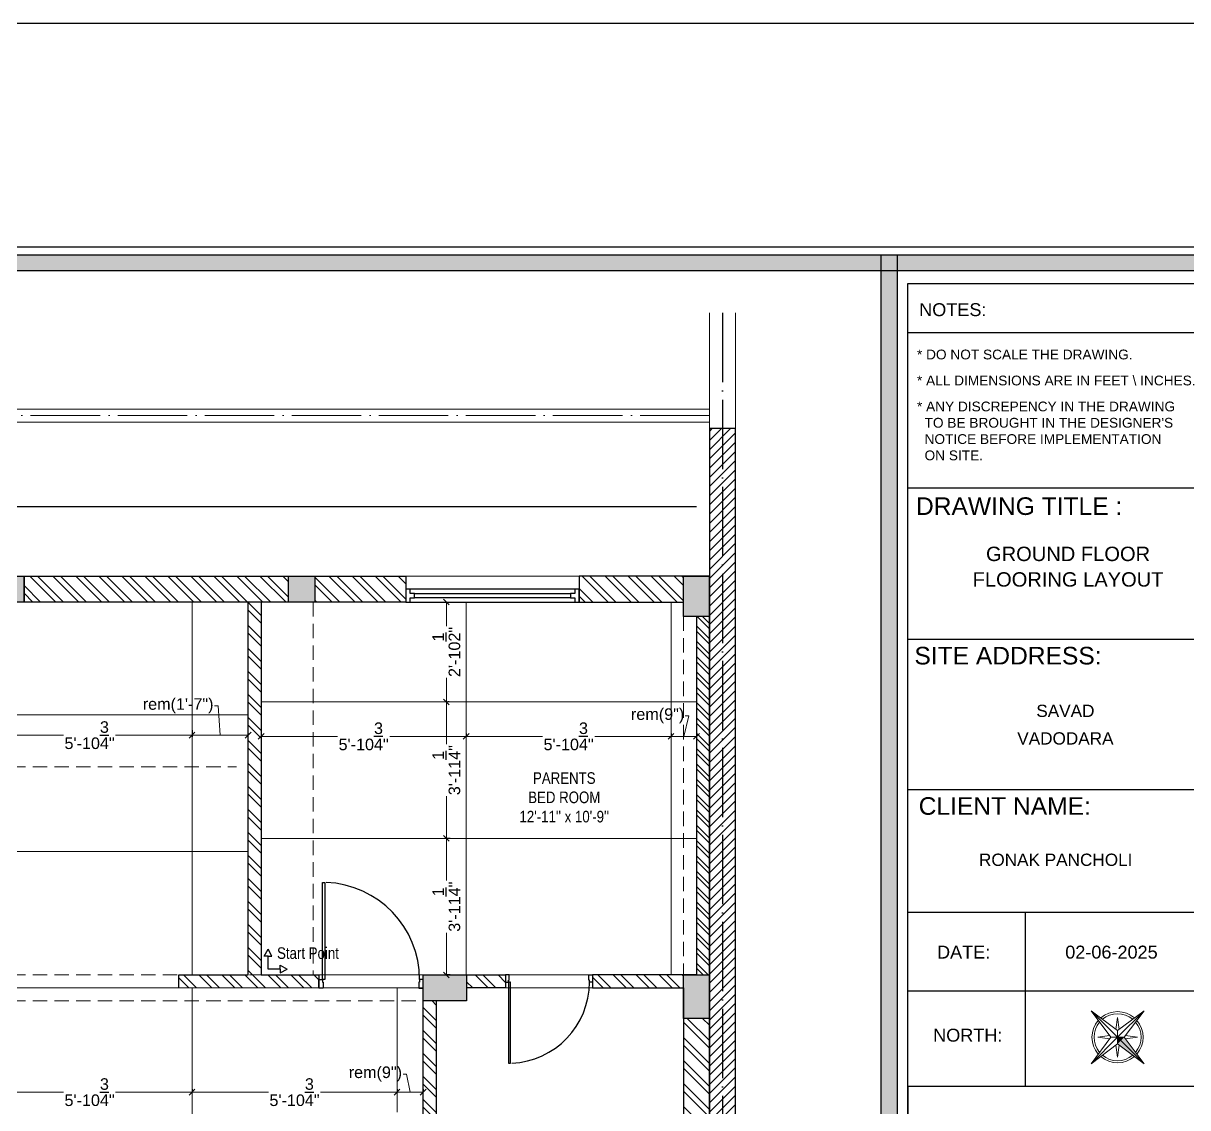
# Model space of a CAD drawing. Header units: millimetres. Extents: x 56222 to 3066687, y -650199 to -121287.
# Drawn here: x 151330.2 to 151732.8, y -179650.4 to -179275.2 of the extents above; entities that cross this region are included whole.
import ezdxf
from ezdxf.enums import TextEntityAlignment as Align

# ---------------------------------------------------------------- set-up
doc = ezdxf.new("R2010")
doc.units = ezdxf.units.MM
doc.header["$MEASUREMENT"] = 0
doc.header["$PDMODE"] = 35
doc.linetypes.add('ACAD_ISO04W100', pattern=[30, 24, -3, 0, -3])
doc.linetypes.add('DASHED', pattern=[0.75, 0.5, -0.25])
doc.layers.get('Defpoints').update_dxf_attribs({"color": 220})
doc.layers.add('AR DOOR', color=40, linetype='Continuous')
doc.layers.add('AR ELE-5', color=134, linetype='Continuous')
for name, color, linetype, lineweight in [('COLUMN', 1, 'Continuous', 30), ('dim05', 1, 'Continuous', 13), ('FIRST FLOOR ( TEXT )', 7, 'Continuous', 9), ('GROUND FLOOR', 7, 'Continuous', 9), ('GROUND FLOOR  ( HATCH )', 251, 'Continuous', 9), ('GROUND FLOOR  ( PLINE )', 251, 'Continuous', 30), ('Labelling', 1, 'Continuous', 25), ('NAME PLATE', 7, 'Continuous', 25), ('title block', 7, 'Continuous', 9), ('wall', 7, 'Continuous', 30), ('X_PLOT', 1, 'Continuous', 9), ('XX~SLAB ( BEAM )~ ( DIM )', 7, 'Continuous', 9)]:
    doc.layers.add(name, color=color, linetype=linetype, lineweight=lineweight)
doc.layers.add('hatch', color=253, linetype='Continuous', lineweight=0, transparency=0.4)
doc.layers.add('XX~SLAB ( PLINE )', color=251, linetype='Continuous', plot=False)
doc.styles.add('Arial', font='arial.ttf')
doc.styles.add('KATHA', font='swissc.ttf')
doc.styles.get("Standard").update_dxf_attribs({"font": 'arial.ttf', "height": 6})
doc.dimstyles.new('ISO-25', dxfattribs={"dimtxt": 2.5, "dimasz": 1, "dimexe": 0.5, "dimexo": 1, "dimtad": 0, "dimdec": 1, "dimlunit": 4, "dimtxsty": 'Standard', "dimblk": 'OBLIQUE', "dimcen": 2.5, "dimclrd": 1, "dimclre": 1, "dimclrt": 5, "dimadec": 0, "dimazin": 0, "dimtfac": 1, "dimtdec": 1, "dimtmove": 0, "dimatfit": 3, "dimfxl": 1, "dimlwd": -1, "dimarcsym": 0})
pattern_1 = [(135, (204.745, -82.701), (-3.97747564, -3.97747564), []), (135, (204.745, -80.0495), (-3.97747564, -3.97747564), [])]

# ---------------------------------------------------------------- blocks, each defined once
blk = doc.blocks.new('*U20')
for points in [[(0, 0), (0, 1120), (30, 1120), (30, 0)], [(-40, 0), (0, 0), (0, -30), (10, -30), (10, -100), (-40, -100)], [(1160, 0), (1120, 0), (1120, -30), (1110, -30), (1110, -100), (1160, -100)]]:
    blk.add_lwpolyline(points, close=True)
at = {"layer": 'AR ELE-5', "linetype": 'ByBlock', "ltscale": 15}
blk.add_arc((-2, -1), 1122, 0.0347, 87.627, dxfattribs=at)
blk = doc.blocks.new('*U25')
for points in [[(-40, 0), (0, 0), (0, 30), (10, 30), (10, 100), (-40, 100)], [(0, 0), (0, -1120), (30, -1120), (30, 0)], [(1160, 0), (1120, 0), (1120, 30), (1110, 30), (1110, 100), (1160, 100)]]:
    blk.add_lwpolyline(points, close=True)
at = {"layer": 'AR ELE-5', "linetype": 'ByBlock', "ltscale": 15}
blk.add_arc((-2, 1), 1122, 272.373, 359.9653, dxfattribs=at)
blk = doc.blocks.new('sd d')
at = {"color": 5, "lineweight": 30}
for p, q in [((3321370.72, -510816.44, 0), (3321370.72, -510812.03, 0)), ((3321366.49, -510816.44, 0), (3321370.72, -510816.44, 0))]:
    blk.add_line(p, q, dxfattribs=at)
at = {"color": 5, "lineweight": 30, "elevation": 0}
for points in [[(3321370.72, -510812.03), (3321369.37, -510812.03), (3321370.72, -510809.6)], [(3321370.72, -510812.03), (3321372.06, -510812.03), (3321370.72, -510809.6)], [(3321366.49, -510816.44), (3321366.49, -510815.09), (3321364.06, -510816.44)], [(3321366.49, -510816.44), (3321366.49, -510817.78), (3321364.06, -510816.44)]]:
    blk.add_lwpolyline(points, dxfattribs=at)
blk = doc.blocks.new('4t')
at = {"transparency": 33554607}
h = blk.add_hatch(color=1, dxfattribs=at)
h.dxf.hatch_style = 1
h.paths.add_polyline_path([(45531.33, -35822.29), (45529.23, -35821.83), (45528.09, -35837.01)])
h = blk.add_hatch(color=1, dxfattribs=at)
h.dxf.hatch_style = 1
h.paths.add_polyline_path([(45533.44, -35822.75), (45531.33, -35822.29), (45528.09, -35837.01)])
h = blk.add_hatch(color=1, dxfattribs=at)
h.dxf.hatch_style = 1
h.paths.add_polyline_path([(45531.8, -35820.19), (45529.23, -35821.83), (45531.33, -35822.29)])
h = blk.add_hatch(color=1, dxfattribs=at)
h.dxf.hatch_style = 1
h.paths.add_polyline_path([(45531.8, -35820.19), (45531.33, -35822.29), (45533.44, -35822.75)])
at = {"layer": 'title block', "color": 7, "lineweight": 9}
for p, q in [((45535.51, -35803.37), (45530.16, -35817.62)), ((45535.51, -35803.37), (45531.8, -35820.19)), ((45534.36, -35818.55), (45535.51, -35803.37)), ((45530.16, -35817.62), (45514.98, -35816.48)), ((45514.98, -35816.48), (45529.23, -35821.83)), ((45514.98, -35816.48), (45531.8, -35820.19)), ((45530.5, -35816.7), (45526.88, -35812.49)), ((45526.88, -35812.49), (45529.18, -35817.55)), ((45531.8, -35820.19), (45530.16, -35817.62)), ((45539.5, -35815.27), (45534.44, -35817.57)), ((45535.28, -35818.89), (45539.5, -35815.27)), ((45528.31, -35821.48), (45524.1, -35825.11)), ((45524.1, -35825.11), (45529.16, -35822.81)), ((45531.8, -35820.19), (45528.09, -35837.01)), ((45529.23, -35821.83), (45528.09, -35837.01)), ((45528.09, -35837.01), (45533.44, -35822.75)), ((45531.8, -35820.19), (45529.23, -35821.83)), ((45534.36, -35818.55), (45531.8, -35820.19)), ((45533.44, -35822.75), (45531.8, -35820.19)), ((45531.8, -35820.19), (45548.62, -35823.9)), ((45533.44, -35822.75), (45548.62, -35823.9)), ((45548.62, -35823.9), (45534.36, -35818.55)), ((45536.71, -35827.89), (45534.42, -35822.83)), ((45533.09, -35823.67), (45536.71, -35827.89))]:
    blk.add_line(p, q, dxfattribs=at)
for radius, start, end in [(11.79, 81.36, 163.7665), (10.83, 82.4286, 162.6979), (10.83, 352.4286, 72.6979), (11.79, 351.36, 73.7665), (11.79, 171.36, 253.7665), (10.83, 172.4286, 252.6979), (11.79, 261.36, 343.7665), (10.83, 262.4286, 342.6979)]:
    blk.add_arc((45531.8, -35820.19), radius, start, end, dxfattribs=at)
blk = doc.blocks.new('LAYOUT FILE')
at = {"layer": 'NAME PLATE', "true_color": 0xd39e00}
h = blk.add_hatch(color=42, dxfattribs=at)
h.paths.add_polyline_path([(3346889.83, -513806.18), (3346889.83, -514260.7), (3347535.56, -514260.7), (3347535.56, -513806.18)])
h.paths.add_polyline_path([(3346894.36, -513810.71), (3347531.03, -513810.71), (3347531.03, -514256.17), (3346894.36, -514256.17)], flags=16)
blk.add_hatch(color=42, dxfattribs=at).paths.add_polyline_path([(3347433.6, -514256.17), (3347438.13, -514256.17), (3347438.13, -513806.18), (3347433.6, -513806.18)])
at = {"layer": 'NAME PLATE', "color": 42, "true_color": 0xd39e00}
for p, q in [((3347527.96, -513828.55), (3347441.2, -513828.55)), ((3347527.96, -513872.99), (3347441.2, -513872.99)), ((3347527.96, -513916.26), (3347441.2, -513916.26)), ((3347527.96, -513959.27), (3347441.2, -513959.27)), ((3347527.96, -513994.31), (3347441.2, -513994.31)), ((3347474.77, -513994.31), (3347474.77, -514044.12)), ((3347527.96, -514016.86), (3347441.2, -514016.86)), ((3347527.96, -514044.12), (3347441.2, -514044.12)), ((3347441.2, -514044.12), (3347441.2, -514123.43))]:
    blk.add_line(p, q, dxfattribs=at)
for points in [[(3346887.56, -513803.91), (3347537.83, -513803.91), (3347537.83, -514262.96), (3346887.56, -514262.96)], [(3346889.83, -513806.18), (3347535.56, -513806.18), (3347535.56, -514260.7), (3346889.83, -514260.7)], [(3347433.6, -514256.17), (3347433.6, -513806.18), (3347438.13, -513806.18), (3347438.13, -514256.17)], [(3346894.36, -513810.71), (3347531.03, -513810.71), (3347531.03, -514256.17), (3346894.36, -514256.17)], [(3347441.2, -514252.44), (3347441.2, -513814.44), (3347527.96, -513814.44), (3347527.96, -514252.44)]]:
    blk.add_lwpolyline(points, close=True, dxfattribs=at)
at = {"layer": 'NAME PLATE', "xscale": 0.6215000753186288, "yscale": 0.6215000753186288, "zscale": 0.6215000753186288, "rotation": 57.43675864906671}
blk.add_blockref('4t', (3313507.76, -525897.34), dxfattribs=at)
at = {"layer": 'NAME PLATE', "style": 'Arial'}
for s, height, p in [('NOTES:', 3.699, (3347454.07, -513823.73)), ('DRAWING TITLE : ', 5.0338, (3347474.01, -513880.61)), ('SITE ADDRESS:', 5.0338, (3347469.85, -513923.39)), ('CLIENT NAME:', 5.0338, (3347468.93, -513966.4)), ('DATE:', 3.699, (3347457.17, -514007.54)), ('02-06-2025', 3.699, (3347499.44, -514007.54)), ('NORTH:', 3.699, (3347458.35, -514031.31))]:
    blk.add_text(s, height=height, dxfattribs=at).set_placement(p, align=Align.CENTER)
at = {"layer": 'NAME PLATE', "char_height": 2.7974, "width": 108.0765, "attachment_point": 1, "style": 'Arial'}
for s, insert in [('* DO NOT SCALE THE DRAWING.', (3347443.82, -513833.31, 0)), ('* ALL DIMENSIONS ARE IN FEET \\\\ INCHES.', (3347443.82, -513840.75, 0)), ("* ANY DISCREPENCY IN THE DRAWING \\P  TO BE BROUGHT IN THE DESIGNER'S\\P  NOTICE BEFORE IMPLEMENTATION \\P  ON SITE.", (3347443.82, -513848.18, 0))]:
    blk.add_mtext(s, dxfattribs=dict(at, insert=insert))
blk = doc.blocks.new('_Oblique')
at = {"layer": 'wall', "color": 0, "lineweight": -2}
blk.add_line((-0.5, -0.5), (0.5, 0.5), dxfattribs=at)
blk = doc.blocks.new('*D188')
at = {"layer": 'Defpoints', "color": 0, "lineweight": 30, "transparency": 16777216}
for p in [(151317.71, -179645.01), (151388.58, -179645.01), (151388.58, -179645.01)]:
    blk.add_point(p, dxfattribs=at)
at = {"layer": 'dim05', "color": 1, "linetype": 'Continuous', "lineweight": -2, "transparency": 16777216}
for p, q in [((151317.71, -179644.01), (151317.71, -179644.51)), ((151388.58, -179644.01), (151388.58, -179644.51))]:
    blk.add_line(p, q, dxfattribs=at)
at = {"layer": 'dim05', "color": 1, "linetype": 'Continuous', "transparency": 16777216}
for p, q in [((151317.71, -179645.01), (151344.13, -179645.01)), ((151388.58, -179645.01), (151362.16, -179645.01))]:
    blk.add_line(p, q, dxfattribs=at)
at = {"layer": 'dim05', "color": 1, "transparency": 16777216, "xscale": 2, "yscale": 2, "zscale": 2, "rotation": 180}
blk.add_blockref('_Oblique', (151317.71, -179645.01), dxfattribs=at)
at = {"layer": 'dim05', "color": 1, "transparency": 16777216, "xscale": 2, "yscale": 2, "zscale": 2}
blk.add_blockref('_Oblique', (151388.58, -179645.01), dxfattribs=at)
at = {"layer": 'dim05', "color": 5, "lineweight": 25, "transparency": 16777216, "insert": (151353.15, -179645.01), "char_height": 4, "attachment_point": 5, "style": 'Arial'}
blk.add_mtext('5\'-10{\\H1x;\\S3/4;}"', dxfattribs=at)
blk = doc.blocks.new('*D189')
at = {"layer": 'Defpoints', "color": 0, "lineweight": 30, "transparency": 16777216}
for p in [(151388.58, -179645.01), (151459.45, -179645.01), (151459.45, -179645.39)]:
    blk.add_point(p, dxfattribs=at)
at = {"layer": 'dim05', "color": 1, "linetype": 'Continuous', "lineweight": -2, "transparency": 16777216}
for p, q in [((151388.58, -179644.01), (151388.58, -179644.51)), ((151459.45, -179644.39), (151459.45, -179644.51))]:
    blk.add_line(p, q, dxfattribs=at)
at = {"layer": 'dim05', "color": 1, "linetype": 'Continuous', "transparency": 16777216}
for p, q in [((151388.58, -179645.01), (151415, -179645.01)), ((151459.45, -179645.01), (151433.02, -179645.01))]:
    blk.add_line(p, q, dxfattribs=at)
at = {"layer": 'dim05', "color": 1, "transparency": 16777216, "xscale": 2, "yscale": 2, "zscale": 2, "rotation": 180}
blk.add_blockref('_Oblique', (151388.58, -179645.01), dxfattribs=at)
at = {"layer": 'dim05', "color": 1, "transparency": 16777216, "xscale": 2, "yscale": 2, "zscale": 2}
blk.add_blockref('_Oblique', (151459.45, -179645.01), dxfattribs=at)
at = {"layer": 'dim05', "color": 5, "lineweight": 25, "transparency": 16777216, "insert": (151424.01, -179645.01), "char_height": 4, "attachment_point": 5, "style": 'Arial'}
blk.add_mtext('5\'-10{\\H1x;\\S3/4;}"', dxfattribs=at)
blk = doc.blocks.new('*D192')
at = {"layer": 'Defpoints', "color": 0, "lineweight": 30, "transparency": 16777216}
for p in [(151317.71, -179518.76), (151388.58, -179518.76), (151388.58, -179521.52)]:
    blk.add_point(p, dxfattribs=at)
at = {"layer": 'dim05', "color": 1, "linetype": 'Continuous', "lineweight": -2, "transparency": 16777216}
for p, q in [((151317.71, -179519.76), (151317.71, -179522.02)), ((151388.58, -179519.76), (151388.58, -179522.02))]:
    blk.add_line(p, q, dxfattribs=at)
at = {"layer": 'dim05', "color": 1, "linetype": 'Continuous', "transparency": 16777216}
for p, q in [((151317.71, -179521.52), (151344.13, -179521.52)), ((151388.58, -179521.52), (151362.16, -179521.52))]:
    blk.add_line(p, q, dxfattribs=at)
at = {"layer": 'dim05', "color": 1, "transparency": 16777216, "xscale": 2, "yscale": 2, "zscale": 2, "rotation": 180}
blk.add_blockref('_Oblique', (151317.71, -179521.52), dxfattribs=at)
at = {"layer": 'dim05', "color": 1, "transparency": 16777216, "xscale": 2, "yscale": 2, "zscale": 2}
blk.add_blockref('_Oblique', (151388.58, -179521.52), dxfattribs=at)
at = {"layer": 'dim05', "color": 5, "lineweight": 25, "transparency": 16777216, "insert": (151353.15, -179521.52), "char_height": 4, "attachment_point": 5, "style": 'Arial'}
blk.add_mtext('5\'-10{\\H1x;\\S3/4;}"', dxfattribs=at)
blk = doc.blocks.new('*D195')
at = {"layer": 'Defpoints', "color": 0, "lineweight": 30, "transparency": 16777216}
for p in [(151412.48, -179521.93), (151483.35, -179521.93), (151483.35, -179521.93)]:
    blk.add_point(p, dxfattribs=at)
at = {"layer": 'dim05', "color": 1, "linetype": 'Continuous', "lineweight": -2, "transparency": 16777216}
for p, q in [((151412.48, -179520.93), (151412.48, -179521.43)), ((151483.35, -179520.93), (151483.35, -179521.43))]:
    blk.add_line(p, q, dxfattribs=at)
at = {"layer": 'dim05', "color": 1, "linetype": 'Continuous', "transparency": 16777216}
for p, q in [((151412.48, -179521.93), (151438.9, -179521.93)), ((151483.35, -179521.93), (151456.93, -179521.93))]:
    blk.add_line(p, q, dxfattribs=at)
at = {"layer": 'dim05', "color": 1, "transparency": 16777216, "xscale": 2, "yscale": 2, "zscale": 2, "rotation": 180}
blk.add_blockref('_Oblique', (151412.48, -179521.93), dxfattribs=at)
at = {"layer": 'dim05', "color": 1, "transparency": 16777216, "xscale": 2, "yscale": 2, "zscale": 2}
blk.add_blockref('_Oblique', (151483.35, -179521.93), dxfattribs=at)
at = {"layer": 'dim05', "color": 5, "lineweight": 25, "transparency": 16777216, "insert": (151447.91, -179521.93), "char_height": 4, "attachment_point": 5, "style": 'Arial'}
blk.add_mtext('5\'-10{\\H1x;\\S3/4;}"', dxfattribs=at)
blk = doc.blocks.new('*D196')
at = {"layer": 'Defpoints', "color": 0, "lineweight": 30, "transparency": 16777216}
for p in [(151483.35, -179521.93), (151554.21, -179521.93), (151554.21, -179521.93)]:
    blk.add_point(p, dxfattribs=at)
at = {"layer": 'dim05', "color": 1, "linetype": 'Continuous', "lineweight": -2, "transparency": 16777216}
for p, q in [((151483.35, -179520.93), (151483.35, -179521.43)), ((151554.21, -179520.93), (151554.21, -179521.43))]:
    blk.add_line(p, q, dxfattribs=at)
at = {"layer": 'dim05', "color": 1, "linetype": 'Continuous', "transparency": 16777216}
for p, q in [((151483.35, -179521.93), (151509.77, -179521.93)), ((151554.21, -179521.93), (151527.79, -179521.93))]:
    blk.add_line(p, q, dxfattribs=at)
at = {"layer": 'dim05', "color": 1, "transparency": 16777216, "xscale": 2, "yscale": 2, "zscale": 2, "rotation": 180}
blk.add_blockref('_Oblique', (151483.35, -179521.93), dxfattribs=at)
at = {"layer": 'dim05', "color": 1, "transparency": 16777216, "xscale": 2, "yscale": 2, "zscale": 2}
blk.add_blockref('_Oblique', (151554.21, -179521.93), dxfattribs=at)
at = {"layer": 'dim05', "color": 5, "lineweight": 25, "transparency": 16777216, "insert": (151518.78, -179521.93), "char_height": 4, "attachment_point": 5, "style": 'Arial'}
blk.add_mtext('5\'-10{\\H1x;\\S3/4;}"', dxfattribs=at)
blk = doc.blocks.new('*D197')
at = {"layer": 'Defpoints', "color": 0, "lineweight": 30, "transparency": 16777216}
for p in [(151476.52, -179557.22), (151478.82, -179557.22), (151478.82, -179604.45)]:
    blk.add_point(p, dxfattribs=at)
at = {"layer": 'dim05', "color": 1, "linetype": 'Continuous', "lineweight": -2, "transparency": 16777216}
for p, q in [((151477.82, -179557.22), (151476.02, -179557.22)), ((151477.82, -179604.45), (151476.02, -179604.45))]:
    blk.add_line(p, q, dxfattribs=at)
at = {"layer": 'dim05', "color": 1, "linetype": 'Continuous', "transparency": 16777216}
for p, q in [((151476.52, -179557.22), (151476.52, -179571.83)), ((151476.52, -179604.45), (151476.52, -179589.85))]:
    blk.add_line(p, q, dxfattribs=at)
at = {"layer": 'dim05', "color": 1, "transparency": 16777216, "xscale": 2, "yscale": 2, "zscale": 2}
for p, rotation in [((151476.52, -179557.22), 90), ((151476.52, -179604.45), 270)]:
    blk.add_blockref('_Oblique', p, dxfattribs=dict(at, rotation=rotation))
at = {"layer": 'dim05', "color": 5, "lineweight": 25, "transparency": 16777216, "insert": (151476.52, -179580.84), "char_height": 4, "attachment_point": 5, "rotation": 90, "style": 'Arial'}
blk.add_mtext('3\'-11{\\H1x;\\S1/4;}"', dxfattribs=at)
blk = doc.blocks.new('*D198')
at = {"layer": 'Defpoints', "color": 0, "lineweight": 30, "transparency": 16777216}
for p in [(151476.52, -179509.99), (151476.52, -179509.99), (151476.52, -179557.22)]:
    blk.add_point(p, dxfattribs=at)
at = {"layer": 'dim05', "color": 1, "linetype": 'Continuous', "transparency": 16777216}
for p, q in [((151476.52, -179509.99), (151476.52, -179524.6)), ((151476.52, -179557.22), (151476.52, -179542.62))]:
    blk.add_line(p, q, dxfattribs=at)
at = {"layer": 'dim05', "color": 1, "linetype": 'Continuous', "lineweight": -2, "transparency": 16777216}
for p, q in [((151477.52, -179509.99), (151477.02, -179509.99)), ((151477.52, -179557.22), (151477.02, -179557.22))]:
    blk.add_line(p, q, dxfattribs=at)
at = {"layer": 'dim05', "color": 1, "transparency": 16777216, "xscale": 2, "yscale": 2, "zscale": 2}
for p, rotation in [((151476.52, -179509.99), 90), ((151476.52, -179557.22), 270)]:
    blk.add_blockref('_Oblique', p, dxfattribs=dict(at, rotation=rotation))
at = {"layer": 'dim05', "color": 5, "lineweight": 25, "transparency": 16777216, "insert": (151476.52, -179533.61), "char_height": 4, "attachment_point": 5, "rotation": 90, "style": 'Arial'}
blk.add_mtext('3\'-11{\\H1x;\\S1/4;}"', dxfattribs=at)
blk = doc.blocks.new('*D199')
at = {"layer": 'Defpoints', "color": 0, "lineweight": 30, "transparency": 16777216}
for p in [(151476.52, -179475.45), (151476.9, -179475.45), (151476.52, -179509.99)]:
    blk.add_point(p, dxfattribs=at)
at = {"layer": 'dim05', "color": 1, "linetype": 'Continuous', "lineweight": -2, "transparency": 16777216}
for p, q in [((151475.9, -179475.45), (151476.02, -179475.45)), ((151477.52, -179509.99), (151477.02, -179509.99))]:
    blk.add_line(p, q, dxfattribs=at)
at = {"layer": 'dim05', "color": 1, "linetype": 'Continuous', "transparency": 16777216}
for p, q in [((151476.52, -179475.45), (151476.52, -179483.74)), ((151476.52, -179509.99), (151476.52, -179501.71))]:
    blk.add_line(p, q, dxfattribs=at)
at = {"layer": 'dim05', "color": 1, "transparency": 16777216, "xscale": 2, "yscale": 2, "zscale": 2}
for p, rotation in [((151476.52, -179475.45), 90), ((151476.52, -179509.99), 270)]:
    blk.add_blockref('_Oblique', p, dxfattribs=dict(at, rotation=rotation))
at = {"layer": 'dim05', "color": 5, "lineweight": 25, "transparency": 16777216, "insert": (151476.52, -179492.72), "char_height": 4, "attachment_point": 5, "rotation": 90, "style": 'Arial'}
blk.add_mtext('2\'-10{\\H1x;\\S1/2;}"', dxfattribs=at)
blk = doc.blocks.new('*D215')
at = {"layer": 'Defpoints', "color": 0, "lineweight": 30, "transparency": 16777216}
for p in [(151554.21, -179521.93), (151562.98, -179521.93), (151562.98, -179521.93)]:
    blk.add_point(p, dxfattribs=at)
at = {"layer": 'dim05', "color": 1, "linetype": 'Continuous', "transparency": 16777216}
for p, q in [((151558.6, -179521.93), (151560.36, -179514.82)), ((151560.36, -179514.82), (151559.11, -179514.82)), ((151554.21, -179521.93), (151562.98, -179521.93))]:
    blk.add_line(p, q, dxfattribs=at)
at = {"layer": 'dim05', "color": 1, "linetype": 'Continuous', "lineweight": -2, "transparency": 16777216}
for p, q in [((151554.21, -179520.93), (151554.21, -179521.43)), ((151562.98, -179520.93), (151562.98, -179521.43))]:
    blk.add_line(p, q, dxfattribs=at)
at = {"layer": 'dim05', "color": 1, "transparency": 16777216, "xscale": 2, "yscale": 2, "zscale": 2, "rotation": 180}
blk.add_blockref('_Oblique', (151554.21, -179521.93), dxfattribs=at)
at = {"layer": 'dim05', "color": 1, "transparency": 16777216, "xscale": 2, "yscale": 2, "zscale": 2}
blk.add_blockref('_Oblique', (151562.98, -179521.93), dxfattribs=at)
at = {"layer": 'dim05', "color": 5, "lineweight": 25, "transparency": 16777216, "insert": (151549.55, -179514.82), "char_height": 4, "attachment_point": 5, "style": 'Arial'}
blk.add_mtext('rem(9")', dxfattribs=at)
blk = doc.blocks.new('*D216')
at = {"layer": 'Defpoints', "color": 0, "lineweight": 30, "transparency": 16777216}
for p in [(151388.58, -179521.52), (151407.98, -179521.52), (151407.98, -179521.9)]:
    blk.add_point(p, dxfattribs=at)
at = {"layer": 'dim05', "color": 1, "linetype": 'Continuous', "transparency": 16777216}
for p, q in [((151397.6, -179511.32), (151396.35, -179511.32)), ((151398.28, -179521.52), (151397.6, -179511.32)), ((151388.58, -179521.52), (151407.98, -179521.52))]:
    blk.add_line(p, q, dxfattribs=at)
at = {"layer": 'dim05', "color": 1, "linetype": 'Continuous', "lineweight": -2, "transparency": 16777216}
for p, q in [((151388.58, -179520.52), (151388.58, -179521.02)), ((151407.98, -179520.9), (151407.98, -179521.02))]:
    blk.add_line(p, q, dxfattribs=at)
at = {"layer": 'dim05', "color": 1, "transparency": 16777216, "xscale": 2, "yscale": 2, "zscale": 2, "rotation": 180}
blk.add_blockref('_Oblique', (151388.58, -179521.52), dxfattribs=at)
at = {"layer": 'dim05', "color": 1, "transparency": 16777216, "xscale": 2, "yscale": 2, "zscale": 2}
blk.add_blockref('_Oblique', (151407.98, -179521.52), dxfattribs=at)
at = {"layer": 'dim05', "color": 5, "lineweight": 25, "transparency": 16777216, "insert": (151383.77, -179511.32), "char_height": 4, "attachment_point": 5, "style": 'Arial'}
blk.add_mtext('rem(1\'-7")', dxfattribs=at)
blk = doc.blocks.new('*D218')
at = {"layer": 'Defpoints', "color": 0, "lineweight": 30, "transparency": 16777216}
for p in [(151459.45, -179645.01), (151468.48, -179645.01), (151468.48, -179645.01)]:
    blk.add_point(p, dxfattribs=at)
at = {"layer": 'dim05', "color": 1, "linetype": 'Continuous', "transparency": 16777216}
for p, q in [((151462.78, -179638.71), (151461.53, -179638.71)), ((151463.96, -179645.01), (151462.78, -179638.71)), ((151459.45, -179645.01), (151468.48, -179645.01))]:
    blk.add_line(p, q, dxfattribs=at)
at = {"layer": 'dim05', "color": 1, "linetype": 'Continuous', "lineweight": -2, "transparency": 16777216}
for p, q in [((151459.45, -179644.01), (151459.45, -179644.51)), ((151468.48, -179644.01), (151468.48, -179644.51))]:
    blk.add_line(p, q, dxfattribs=at)
at = {"layer": 'dim05', "color": 1, "transparency": 16777216, "xscale": 2, "yscale": 2, "zscale": 2, "rotation": 180}
blk.add_blockref('_Oblique', (151459.45, -179645.01), dxfattribs=at)
at = {"layer": 'dim05', "color": 1, "transparency": 16777216, "xscale": 2, "yscale": 2, "zscale": 2}
blk.add_blockref('_Oblique', (151468.48, -179645.01), dxfattribs=at)
at = {"layer": 'dim05', "color": 5, "lineweight": 25, "transparency": 16777216, "insert": (151451.97, -179638.71), "char_height": 4, "attachment_point": 5, "style": 'Arial'}
blk.add_mtext('rem(9")', dxfattribs=at)

msp = doc.modelspace()

# ---------------------------------------------------------------- hatches: boundary and pattern name
at = {"layer": 'GROUND FLOOR  ( HATCH )'}
h = msp.add_hatch(dxfattribs=at)
h.set_pattern_fill('ANSI31', color=6, scale=18, style=0)
h.set_pattern_definition([(45, (35035.7955, -17139.7794), (-1.590990258, 1.590990258), [])])
h.paths.add_polyline_path([(151576.481, -179415.454), (151567.481, -179415.454), (151567.481, -179758.954), (151576.481, -179758.954)])
at = {"layer": 'hatch', "lineweight": 0, "true_color": 0x636466, "transparency": 33554610}
h = msp.add_hatch(dxfattribs=at)
h.set_pattern_fill('ANSI32', color=251, scale=15, angle=90, style=0)
h.set_pattern_definition(pattern_1)
h.paths.add_polyline_path([(151250.981, -179749.954), (151246.847, -179749.954), (151223.981, -179749.954), (151223.981, -179758.954), (151250.981, -179758.954)])
h.paths.add_polyline_path([(151320.981, -179749.954), (151317.713, -179749.954), (151298.981, -179749.954), (151298.981, -179754.454), (151298.981, -179758.954), (151320.981, -179758.954)])
h.paths.add_polyline_path([(151329.981, -179669.954), (151325.981, -179669.954), (151325.981, -179703.413), (151325.981, -179743.954), (151329.981, -179743.954)])
h.paths.add_polyline_path([(151334.981, -179749.954), (151330.481, -179749.954), (151330.481, -179676.454), (151372.481, -179676.454), (151372.481, -179671.954), (151330.481, -179671.954), (151330.481, -179653.954), (151329.981, -179653.954), (151329.981, -179749.203), (151329.981, -179758.954), (151330.481, -179758.954), (151334.981, -179758.954)])
h.paths.add_polyline_path([(151372.481, -179662.954), (151367.981, -179662.954), (151367.981, -179671.954), (151372.481, -179671.954)], flags=17)
h.paths.add_polyline_path([(151372.481, -179653.954), (151367.981, -179653.954), (151367.981, -179662.954), (151372.481, -179662.954)], flags=17)
h.paths.add_polyline_path([(151372.481, -179707.954), (151367.981, -179707.954), (151367.981, -179749.954), (151372.481, -179749.954)], flags=17)
h.paths.add_polyline_path([(151468.481, -179749.954), (151459.445, -179749.954), (151388.579, -179749.954), (151367.981, -179749.954), (151367.981, -179754.454), (151367.981, -179758.954), (151468.481, -179758.954)])
h.paths.add_polyline_path([(151472.981, -179613.454), (151468.481, -179613.454), (151468.481, -179656.184), (151468.481, -179703.413), (151468.481, -179749.954), (151468.481, -179758.954), (151472.981, -179758.954), (151472.981, -179740.954), (151501.476, -179740.954), (151501.476, -179736.454), (151472.981, -179736.454)])
h.paths.add_polyline_path([(151567.481, -179619.454), (151558.481, -179619.454), (151558.481, -179736.454), (151525.481, -179736.454), (151525.481, -179740.954), (151558.481, -179740.954), (151558.481, -179743.954), (151567.481, -179743.954)])
h.paths.add_polyline_path([(151558.481, -179604.454), (151554.213, -179604.454), (151526.985, -179604.454), (151526.985, -179608.952), (151558.481, -179608.954)])
h.paths.add_polyline_path([(151496.981, -179604.454), (151483.481, -179604.454), (151483.481, -179608.954), (151496.981, -179608.954)])
h.paths.add_polyline_path([(151407.981, -179604.454), (151383.981, -179604.454), (151383.981, -179608.954), (151388.579, -179608.954), (151407.981, -179608.954)])
h.paths.add_polyline_path([(151370.452, -179514.949), (151396.924, -179514.949), (151396.924, -179506.706), (151370.452, -179506.706)], flags=9)
h.paths.add_polyline_path([(151090.317, -179572.174), (151136.698, -179572.174), (151136.698, -179536.871), (151090.317, -179536.871)], flags=9)
h.paths.add_polyline_path([(151202.907, -179763.371), (151215.241, -179763.371), (151215.241, -179759.25), (151202.907, -179759.25)], flags=9)
h.paths.add_polyline_path([(151304.524, -179466.063), (151316.858, -179466.063), (151316.858, -179461.942), (151304.524, -179461.942)], flags=9)
h.paths.add_polyline_path([(151174.816, -179821.287), (151220.42, -179821.287), (151220.42, -179806.628), (151174.816, -179806.628)], flags=9)
h = msp.add_hatch(dxfattribs=at)
h.set_pattern_fill('ANSI32', color=251, scale=15, angle=90, style=0)
h.set_pattern_definition(pattern_1)
h.paths.add_polyline_path([(151285.481, -179466.454), (151246.847, -179466.454), (151239.582, -179466.454), (151239.582, -179475.454), (151246.847, -179475.454), (151285.481, -179475.454)])
h.paths.add_polyline_path([(151206.582, -179466.454), (151175.981, -179466.454), (151175.981, -179475.454), (151206.582, -179475.454)])
h.paths.add_polyline_path([(151421.981, -179466.454), (151330.481, -179466.454), (151330.481, -179475.454), (151388.579, -179475.454), (151407.981, -179475.454), (151421.981, -179475.454)])
h.paths.add_polyline_path([(151462.481, -179466.454), (151430.981, -179466.454), (151430.981, -179475.454), (151462.481, -179475.454)])
h.paths.add_polyline_path([(151412.481, -179509.994), (151412.481, -179475.454), (151407.981, -179475.454), (151407.981, -179514.494), (151407.981, -179561.724), (151407.981, -179604.454), (151412.481, -179604.454), (151412.481, -179557.224)])
h.paths.add_polyline_path([(151432.443, -179604.454), (151412.481, -179604.454), (151407.981, -179604.454), (151407.981, -179608.954), (151432.443, -179608.954)])
h.paths.add_polyline_path([(151558.486, -179466.454), (151522.481, -179466.454), (151522.481, -179475.454), (151554.213, -179475.454), (151558.486, -179475.454)])
h.paths.add_polyline_path([(151175.981, -179481.454), (151166.981, -179481.454), (151166.981, -179503.954), (151175.981, -179503.954)])
h.paths.add_polyline_path([(151175.981, -179575.954), (151166.981, -179575.954), (151166.981, -179593.954), (151175.981, -179593.954)])
h.paths.add_polyline_path([(151175.981, -179608.954), (151166.981, -179608.954), (151166.981, -179644.954), (151175.981, -179644.954)])
h.paths.add_polyline_path([(151205.974, -179604.454), (151175.981, -179604.454), (151175.981, -179608.954), (151205.974, -179608.954)])
h.paths.add_polyline_path([(151090.317, -179572.174), (151136.698, -179572.174), (151136.698, -179536.871), (151090.317, -179536.871)], flags=9)
h.paths.add_polyline_path([(151352.428, -179693.295), (151364.762, -179693.295), (151364.762, -179689.174), (151352.428, -179689.174)], flags=9)
h.paths.add_polyline_path([(151202.907, -179763.371), (151215.241, -179763.371), (151215.241, -179759.25), (151202.907, -179759.25)], flags=9)
h.paths.add_polyline_path([(151518.71, -179694.063), (151531.045, -179694.063), (151531.045, -179689.942), (151518.71, -179689.942)], flags=9)
h.paths.add_polyline_path([(151304.524, -179466.063), (151316.858, -179466.063), (151316.858, -179461.942), (151304.524, -179461.942)], flags=9)
h.paths.add_polyline_path([(151335.441, -179730.591), (151363.171, -179730.591), (151363.171, -179715.452), (151335.441, -179715.452)], flags=9)
h.paths.add_polyline_path([(151467.903, -179849.491), (151513.508, -179849.491), (151513.508, -179834.832), (151467.903, -179834.832)], flags=9)
h.paths.add_polyline_path([(151174.816, -179821.287), (151220.42, -179821.287), (151220.42, -179806.628), (151174.816, -179806.628)], flags=9)
h.paths.add_polyline_path([(151505.895, -179685.963), (151534.872, -179685.963), (151534.872, -179664.125), (151505.895, -179664.125)], flags=9)
h = msp.add_hatch(dxfattribs=at)
h.set_pattern_fill('AR-CONC', color=251, scale=0.5)
h.set_pattern_definition([(50, (204.745, -82.7011), (3.586300913, -0.313760675), [0.375, -4.125]), (355, (204.745, -82.701), (-0.69375667, 3.76096067), [0.3, -3.3]), (100.4514445, (205.0438, -82.7273), (2.892544234, 3.447199955), [0.31870096, -3.50571056]), (46.1842, (204.745, -81.701), (5.33620665, -0.8275964), [0.5625, -6.1875]), (96.6356355, (205.1896, -81.77), (4.67330973, 4.870593), [0.47805171, -5.2585688]), (351.184164, (204.745, -81.701), (4.67330973, 4.870593), [0.45, -4.95]), (21, (205.245, -81.9511), (2.98453526, -2.013094453), [0.375, -4.125]), (326, (205.245, -81.951), (1.21657666, 3.625750225), [0.3, -3.3]), (71.4514447, (205.4936, -82.119), (4.201111884, 1.612655764), [0.31870095, -3.50571056]), (37.5, (204.7449, -82.7011), (0.0607992766, 1.664469269), [0, -3.26, 0, -3.35, 0, -3.3125]), (7.5, (204.745, -82.7011), (1.315347687, 1.97205856), [0, -1.91, 0, -3.185, 0, -1.2625]), (327.5, (203.6299, -82.7011), (2.669112181, -0.112774359), [0, -1.25, 0, -3.9, 0, -5.175]), (317.5, (203.13, -82.7011), (2.915930847, 0.500524912), [0, -1.625, 0, -2.59, 0, -3.675])])
h.paths.add_polyline_path([(151175.981, -179466.454), (151166.981, -179466.454), (151166.981, -179481.454), (151175.981, -179481.454), (151175.981, -179475.454)])
h.paths.add_polyline_path([(151330.481, -179466.454), (151321.481, -179466.454), (151321.481, -179469.454), (151321.481, -179475.454), (151330.481, -179475.454)])
h.paths.add_polyline_path([(151430.981, -179466.454), (151421.981, -179466.454), (151421.981, -179475.454), (151430.981, -179475.454)])
h.paths.add_polyline_path([(151567.481, -179466.454), (151558.486, -179466.454), (151558.486, -179480.454), (151558.486, -179480.454), (151567.481, -179480.454)])
h.paths.add_polyline_path([(151483.481, -179604.454), (151483.347, -179604.454), (151468.481, -179604.454), (151468.481, -179613.454), (151483.481, -179613.454)])
h.paths.add_polyline_path([(151567.481, -179604.454), (151558.481, -179604.454), (151558.481, -179619.454), (151567.481, -179619.454)])
h.paths.add_polyline_path([(151175.981, -179593.954), (151166.981, -179593.954), (151166.981, -179608.954), (151175.981, -179608.954)])
h.paths.add_polyline_path([(151343.527, -179651.869), (151362.796, -179651.869), (151362.796, -179638.292), (151343.527, -179638.292)], flags=9)
h.paths.add_polyline_path([(151414.393, -179651.869), (151433.662, -179651.869), (151433.662, -179638.292), (151414.393, -179638.292)], flags=9)
h.paths.add_polyline_path([(151441.67, -179642.342), (151462.107, -179642.342), (151462.107, -179634.099), (151441.67, -179634.099)], flags=9)
h.paths.add_polyline_path([(151090.317, -179572.174), (151136.698, -179572.174), (151136.698, -179536.871), (151090.317, -179536.871)], flags=9)
h.paths.add_polyline_path([(151441.433, -179660.267), (151453.257, -179660.267), (151453.257, -179647.702), (151441.433, -179647.702)], flags=9)
h.paths.add_polyline_path([(151352.428, -179693.295), (151364.762, -179693.295), (151364.762, -179689.174), (151352.428, -179689.174)], flags=9)
h.paths.add_polyline_path([(151202.907, -179763.371), (151215.241, -179763.371), (151215.241, -179759.25), (151202.907, -179759.25)], flags=9)
h.paths.add_polyline_path([(151518.71, -179694.063), (151531.045, -179694.063), (151531.045, -179689.942), (151518.71, -179689.942)], flags=9)
h.paths.add_polyline_path([(151304.524, -179466.063), (151316.858, -179466.063), (151316.858, -179461.942), (151304.524, -179461.942)], flags=9)
h.paths.add_polyline_path([(151335.441, -179730.591), (151363.171, -179730.591), (151363.171, -179715.452), (151335.441, -179715.452)], flags=9)
h.paths.add_polyline_path([(151467.903, -179849.491), (151513.508, -179849.491), (151513.508, -179834.832), (151467.903, -179834.832)], flags=9)
h.paths.add_polyline_path([(151174.816, -179821.287), (151220.42, -179821.287), (151220.42, -179806.628), (151174.816, -179806.628)], flags=9)
h.paths.add_polyline_path([(151505.895, -179685.963), (151534.872, -179685.963), (151534.872, -179664.125), (151505.895, -179664.125)], flags=9)
h.paths.add_polyline_path([(151265.404, -179686.158), (151297.03, -179686.158), (151297.03, -179671.083), (151265.404, -179671.083)], flags=9)
at = {"layer": 'hatch', "lineweight": 0, "true_color": 0x636466}
h = msp.add_hatch(dxfattribs=at)
h.set_pattern_fill('ANSI32', color=251, scale=10, angle=90, style=0)
h.set_pattern_definition([(135, (835.155, -82.701), (-2.65165043, -2.65165043), []), (135, (835.155, -80.9334), (-2.65165043, -2.65165043), [])])
h.paths.add_polyline_path([(151567.481, -179480.454), (151562.984, -179480.454), (151562.984, -179604.454), (151567.481, -179604.454)])

# ---------------------------------------------------------------- linework, layer by layer
at = {"layer": 'COLUMN'}
for points in [[(151321.481, -179466.454), (151330.481, -179466.454), (151330.481, -179475.454), (151321.481, -179475.454)], [(151421.981, -179466.454), (151430.981, -179466.454), (151430.981, -179475.454), (151421.981, -179475.454)], [(151558.486, -179466.454), (151567.481, -179466.454), (151567.481, -179480.454), (151558.486, -179480.454)], [(151483.481, -179604.454), (151483.481, -179613.454), (151468.481, -179613.454), (151468.481, -179604.454)], [(151558.481, -179604.454), (151567.481, -179604.454), (151567.481, -179619.454), (151558.481, -179619.454)]]:
    msp.add_lwpolyline(points, close=True, dxfattribs=at)
at = {"layer": 'dim05', "color": 3, "lineweight": 30}
msp.add_lwpolyline([(150904.03, -179275.246), (154243.905, -179275.246), (154243.905, -179985.574), (150904.03, -179985.574)], close=True, dxfattribs=at)
at = {"layer": 'dim05', "color": 27, "lineweight": 25, "true_color": 0x7d5120}
msp.add_lwpolyline([(151166.981, -179442.454), (151562.981, -179442.454)], dxfattribs=at)
at = {"layer": 'GROUND FLOOR'}
for p, q in [((151567.481, -179375.405), (151567.481, -179896.338)), ((151567.481, -179375.405), (151567.481, -179466.454)), ((151576.481, -179375.405), (151576.481, -179896.338)), ((151067.231, -179408.704), (151567.481, -179408.704)), ((151071.731, -179413.204), (151567.481, -179413.204)), ((151567.481, -179466.454), (151166.981, -179466.454)), ((151330.481, -179466.454), (151330.481, -179475.454)), ((151462.481, -179466.454), (151462.481, -179475.454)), ((151522.481, -179466.454), (151522.481, -179475.454)), ((151403.981, -179475.454), (151321.481, -179475.454)), ((151558.481, -179475.454), (151408.481, -179475.454)), ((151407.981, -179604.454), (151383.981, -179604.454)), ((151383.981, -179608.954), (151383.981, -179604.454)), ((151412.481, -179604.454), (151430.481, -179604.454)), ((151468.481, -179604.454), (151468.481, -179758.954)), ((151496.981, -179604.454), (151468.481, -179604.454)), ((151496.981, -179604.454), (151496.981, -179608.954)), ((151558.481, -179604.454), (151526.985, -179604.452)), ((151526.985, -179604.452), (151526.985, -179608.952)), ((151558.481, -179608.954), (151483.481, -179608.954)), ((151558.481, -179608.954), (151558.481, -179736.454)), ((151472.981, -179613.454), (151472.981, -179736.454))]:
    msp.add_line(p, q, dxfattribs=at)
at = {"layer": 'GROUND FLOOR', "color": 1, "linetype": 'ACAD_ISO04W100'}
msp.add_line((151571.981, -179375.405), (151571.981, -179758.954), dxfattribs=at)
msp.add_lwpolyline([(151567.481, -179410.954), (151069.481, -179410.954), (151069.481, -179873.454), (151567.481, -179873.454)], dxfattribs=at)
at = {"layer": 'GROUND FLOOR', "color": 6, "lineweight": 30}
msp.add_lwpolyline([(151576.481, -179415.454), (151567.481, -179415.454), (151567.481, -179758.954), (151576.481, -179758.954)], close=True, dxfattribs=at)
at = {"layer": 'GROUND FLOOR  ( PLINE )'}
for p, q in [((151330.481, -179466.454), (151462.481, -179466.454)), ((151330.481, -179475.454), (151330.481, -179466.454)), ((151462.481, -179466.454), (151462.481, -179475.454)), ((151403.981, -179475.454), (151330.481, -179475.454)), ((151462.481, -179475.454), (151403.981, -179475.454)), ((151407.981, -179604.454), (151407.981, -179475.454)), ((151412.481, -179475.454), (151412.481, -179604.454)), ((151383.981, -179608.954), (151383.981, -179604.454)), ((151383.981, -179604.454), (151407.981, -179604.454)), ((151412.481, -179604.454), (151432.443, -179604.454)), ((151432.443, -179604.454), (151432.443, -179609.021)), ((151432.443, -179609.021), (151383.981, -179608.954))]:
    msp.add_line(p, q, dxfattribs=at)
for points in [[(151562.981, -179480.454), (151562.981, -179604.454), (151526.985, -179604.452), (151526.985, -179608.952), (151558.481, -179608.954), (151558.481, -179736.454), (151525.481, -179736.454), (151525.481, -179740.954), (151558.481, -179740.954), (151558.481, -179758.954), (151567.481, -179758.954), (151567.481, -179466.454), (151522.481, -179466.454), (151522.481, -179475.454), (151558.486, -179475.454)], [(151472.981, -179736.454), (151501.476, -179736.454), (151501.476, -179740.954), (151472.981, -179740.954), (151472.981, -179758.954), (151468.481, -179758.954), (151468.481, -179604.454), (151496.981, -179604.454), (151496.981, -179608.954), (151483.481, -179608.954)], [(151472.981, -179613.454), (151472.981, -179736.454)]]:
    msp.add_lwpolyline(points, dxfattribs=at)
at = {"layer": 'Labelling', "color": 9, "linetype": 'DASHED', "lineweight": 0, "ltscale": 10, "true_color": 0xc7c8ca}
for p, q in [((151430.481, -179475.454), (151430.481, -179604.454)), ((151175.981, -179532.454), (151403.981, -179532.454)), ((151175.981, -179604.454), (151468.481, -179604.454)), ((151175.981, -179613.454), (151468.481, -179613.454))]:
    msp.add_line(p, q, dxfattribs=at)
at = {"layer": 'Labelling', "color": 251, "linetype": 'DASHED', "lineweight": 0, "ltscale": 10, "true_color": 0x636466}
msp.add_line((151558.486, -179480.454), (151558.481, -179604.454), dxfattribs=at)
at = {"layer": 'X_PLOT', "linetype": 'ACAD_ISO04W100', "lineweight": 30}
msp.add_line((151571.981, -179375.405), (151571.981, -179871.204), dxfattribs=at)
at = {"layer": 'XX~SLAB ( BEAM )~ ( DIM )', "color": 244, "lineweight": 0, "true_color": 0x991b1e}
for points in [[(151388.579, -179514.494), (151388.579, -179475.454), (151317.713, -179475.454), (151317.713, -179514.494)], [(151388.579, -179514.494), (151388.579, -179475.454), (151407.981, -179475.454), (151407.981, -179514.494)], [(151412.481, -179475.454), (151412.481, -179509.994), (151483.347, -179509.994), (151483.347, -179475.454)], [(151554.213, -179475.454), (151554.213, -179509.994), (151483.347, -179509.994), (151483.347, -179475.454)], [(151412.481, -179557.224), (151412.481, -179509.994), (151483.347, -179509.994), (151483.347, -179557.224)], [(151554.213, -179557.224), (151554.213, -179509.994), (151483.347, -179509.994), (151483.347, -179557.224)], [(151554.213, -179557.224), (151554.213, -179509.994), (151562.981, -179509.994), (151562.981, -179557.224)], [(151388.579, -179514.494), (151388.579, -179561.724), (151317.713, -179561.724), (151317.713, -179514.494)], [(151388.579, -179514.494), (151388.579, -179561.724), (151407.981, -179561.724), (151407.981, -179514.494)], [(151412.481, -179557.224), (151412.481, -179604.454), (151483.347, -179604.454), (151483.347, -179557.224)], [(151554.213, -179557.224), (151554.213, -179604.454), (151483.347, -179604.454), (151483.347, -179557.224)], [(151554.213, -179557.224), (151554.213, -179604.454), (151562.981, -179604.454), (151562.981, -179557.224)]]:
    msp.add_lwpolyline(points, close=True, dxfattribs=at)
for points in [[(151558.486, -179475.454), (151554.213, -179475.454), (151554.213, -179509.994), (151562.981, -179509.994), (151562.981, -179480.454)], [(151388.579, -179604.454), (151388.579, -179561.724), (151317.713, -179561.724), (151317.713, -179608.954), (151388.579, -179608.954)], [(151388.579, -179604.454), (151388.579, -179561.724), (151407.981, -179561.724), (151407.981, -179604.454), (151388.579, -179604.454)], [(151320.981, -179656.184), (151317.713, -179656.184), (151317.713, -179608.954), (151388.579, -179608.954), (151388.579, -179656.184), (151372.481, -179656.184)], [(151459.445, -179651.954), (151459.445, -179608.954), (151388.579, -179608.954), (151388.579, -179656.184), (151426.481, -179656.184)], [(151468.481, -179656.184), (151468.481, -179656.184), (151468.481, -179608.954), (151459.445, -179608.954), (151459.445, -179651.954)]]:
    msp.add_lwpolyline(points, dxfattribs=at)
at = {"layer": 'XX~SLAB ( PLINE )'}
msp.add_lwpolyline([(151522.481, -179470.954), (151520.981, -179470.954), (151520.981, -179472.454), (151519.481, -179472.454), (151519.481, -179473.954), (151465.481, -179473.954), (151465.481, -179472.454), (151463.981, -179472.454), (151463.981, -179470.954), (151462.481, -179470.954), (151462.481, -179475.454), (151463.981, -179475.454), (151463.981, -179473.954), (151465.481, -179473.954), (151465.481, -179472.454), (151519.481, -179472.454), (151519.481, -179473.954), (151520.981, -179473.954), (151520.981, -179475.454), (151522.481, -179475.454), (151522.481, -179470.954), (151462.481, -179470.954), (151462.481, -179475.454), (151522.481, -179475.454)], close=True, dxfattribs=at)

# ---------------------------------------------------------------- block references
at = {"color": 1, "lineweight": 35, "xscale": -1}
msp.add_blockref('sd d', (3472785.581, 331214.025, 0.004), dxfattribs=at)
at = {"layer": 'AR DOOR', "linetype": 'ByBlock', "lineweight": -2, "extrusion": (0, 0, -1)}
for name, p, xscale, yscale, zscale in [('*U20', (-151433.643, -179606.021), -0.02999999999997555, 0.02999999999997555, -0.02999999999997555), ('*U25', (-151497.982, -179606.953), -0.02500332000264408, 0.02500332000264408, -0.02500332000264408)]:
    msp.add_blockref(name, p, dxfattribs=dict(at, xscale=xscale, yscale=yscale, zscale=zscale))
at = {"layer": 'NAME PLATE', "lineweight": 0, "xscale": 1.209046105522275, "yscale": 1.209046105522275, "zscale": 1.209046105522275}
msp.add_blockref('LAYOUT FILE', (-3895574.687, 441860.032), dxfattribs=at)

# ---------------------------------------------------------------- texts
at = {"layer": 'FIRST FLOOR ( TEXT )', "insert": (151517.282, -179543.034), "char_height": 4, "attachment_point": 5, "style": 'KATHA'}
msp.add_mtext("PARENTS \\PBED ROOM\\P12'-11'' x 10'-9''", dxfattribs=at)
at = {"layer": 'FIRST FLOOR ( TEXT )', "color": 5, "insert": (151428.664, -179596.919), "char_height": 4, "attachment_point": 5, "style": 'KATHA'}
msp.add_mtext('Start Point', dxfattribs=at)
at = {"layer": 'NAME PLATE', "style": 'Arial'}
for s, height, p in [('GROUND FLOOR', 4.97292, (151691.471, -179461.279)), ('FLOORING LAYOUT', 4.97292, (151691.471, -179470.113)), (' SAVAD ', 4.2457, (151690.548, -179515.212)), ('VADODARA', 4.2457, (151690.548, -179524.743)), ('RONAK PANCHOLI    ', 4.24568, (151690.486, -179566.725))]:
    msp.add_text(s, height=height, dxfattribs=at).set_placement(p, align=Align.CENTER)

# ---------------------------------------------------------------- dimensions: what is measured, and where the dimension line sits
at = {"layer": 'dim05', "color": 27, "lineweight": 25, "true_color": 0x7d5120}
for base, p1, p2, picture, middle in [((151476.517, -179475.454), (151476.517, -179509.994), (151476.897, -179475.454), '*D199', (151476.517, -179492.724)), ((151476.517, -179509.994), (151476.517, -179557.224), (151476.517, -179509.994), '*D198', (151476.517, -179533.609)), ((151476.517, -179557.224), (151478.823, -179604.454), (151478.823, -179557.224), '*D197', (151476.517, -179580.839))]:
    dim = msp.add_linear_dim(base=base, p1=p1, p2=p2, angle=90, dimstyle='ISO-25', override={"dimtxt": 4, "dimasz": 2, "dimdec": 2, "dimtxsty": 'Arial'}, dxfattribs=at)
    dim.commit()
    dim.dimension.update_dxf_attribs({"geometry": picture, "text_midpoint": middle})
for base, p1, p2, override, picture, middle in [((151407.981, -179521.516), (151388.579, -179521.516), (151407.981, -179521.896), {"dimtxt": 4, "dimasz": 2, "dimdec": 0, "dimtxsty": 'Arial', "dimtmove": 1}, '*D216', (151395.722, -179511.319)), ((151562.981, -179521.93), (151554.213, -179521.93), (151562.981, -179521.93), {"dimtxt": 4, "dimasz": 2, "dimdec": 0, "dimtxsty": 'Arial', "dimtmove": 1}, '*D215', (151558.485, -179514.823)), ((151468.481, -179645.008), (151459.445, -179645.008), (151468.481, -179645.008), {"dimtxt": 4, "dimasz": 2, "dimdec": 2, "dimtxsty": 'Arial', "dimtmove": 1}, '*D218', (151460.905, -179638.711))]:
    dim = msp.add_linear_dim(base=base, p1=p1, p2=p2, text='rem(<>)', dimstyle='ISO-25', override=override, dxfattribs=at)
    dim.commit()
    dim.dimension.update_dxf_attribs({"geometry": picture, "text_midpoint": middle, "dimtype": 160})
for base, p1, p2, picture, middle in [((151388.579, -179521.516), (151317.713, -179518.755), (151388.579, -179518.755), '*D192', (151353.146, -179521.516)), ((151483.347, -179521.93), (151412.481, -179521.93), (151483.347, -179521.93), '*D195', (151447.914, -179521.93)), ((151554.213, -179521.93), (151483.347, -179521.93), (151554.213, -179521.93), '*D196', (151518.78, -179521.93)), ((151388.579, -179645.008), (151317.713, -179645.008), (151388.579, -179645.008), '*D188', (151353.146, -179645.008)), ((151459.445, -179645.008), (151388.579, -179645.008), (151459.445, -179645.388), '*D189', (151424.012, -179645.008))]:
    dim = msp.add_linear_dim(base=base, p1=p1, p2=p2, dimstyle='ISO-25', override={"dimtxt": 4, "dimasz": 2, "dimdec": 2, "dimtxsty": 'Arial'}, dxfattribs=at)
    dim.commit()
    dim.dimension.update_dxf_attribs({"geometry": picture, "text_midpoint": middle})

doc.saveas('drawing.dxf')
